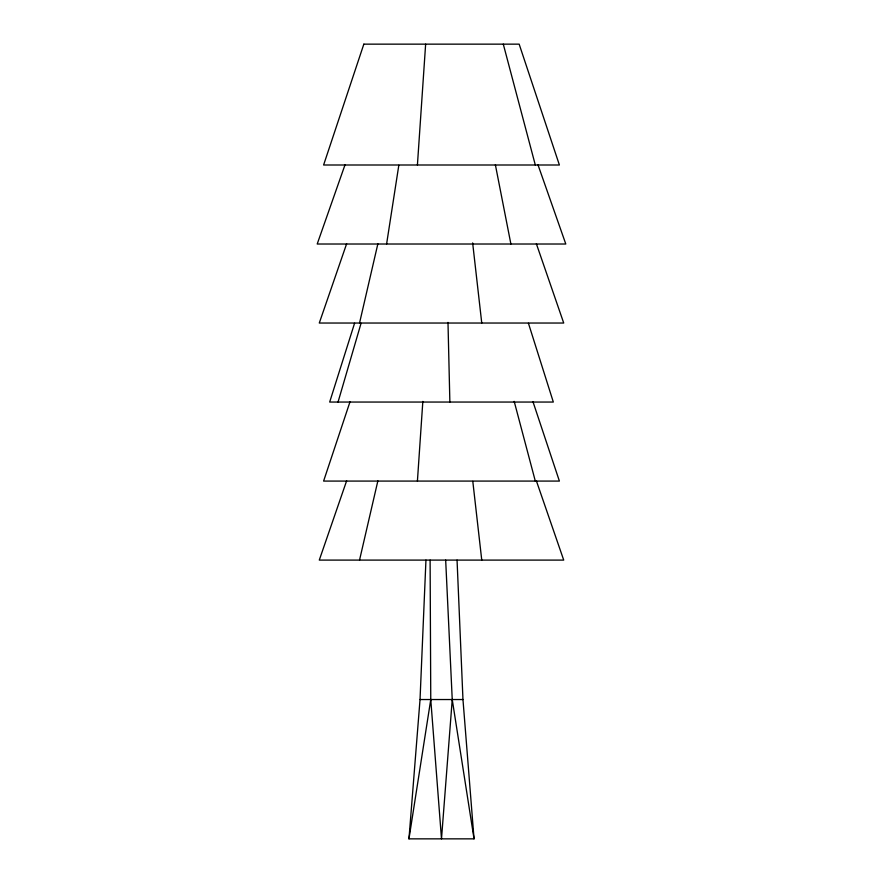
<?xml version="1.0" encoding="UTF-8"?>
<svg xmlns="http://www.w3.org/2000/svg" width="883" height="883" viewBox="0 0 883 883"><rect width="100%" height="100%" fill="white"/><g stroke="black" fill="none" stroke-linecap="round" stroke-linejoin="round"><path stroke-width="1.32" d="M457.052 560.098L462.968 699.535L474.039 838.85L408.961 838.85L420.032 699.535L425.948 560.098M417.416 165L425.639 44.15M417.416 481.08L422.836 401.423M445.672 560.098L452.239 699.535L441.5 838.85L430.761 699.535L430.109 560.098M386.599 244.017L398.818 165.264M408.961 838.85L430.761 699.535M359.536 323.035L377.869 243.818M359.536 560.098L377.869 480.871M338.046 402.052L361.07 323.244M354.569 323.244L329.679 402.052L553.321 402.052L528.431 323.244M349.999 401.809L323.608 481.08L559.392 481.08L533.001 401.809M346.633 243.774L319.282 323.035L563.718 323.035L536.367 243.774M346.633 480.827L319.282 560.098L563.718 560.098L536.367 480.827M345.032 164.757L317.207 244.017L565.793 244.017L537.968 164.757M420.032 699.535L462.968 699.535M503.288 44.15L535.308 165M514.193 401.39L535.308 481.08M495.374 164.79L510.893 244.017M452.239 699.535L474.039 838.85M472.648 242.924L481.754 323.035M472.802 481.334L481.754 560.098M447.99 322.405L449.866 402.052M363.84 44.15L323.608 165L559.392 165L519.16 44.15L363.84 44.15"/></g></svg>
